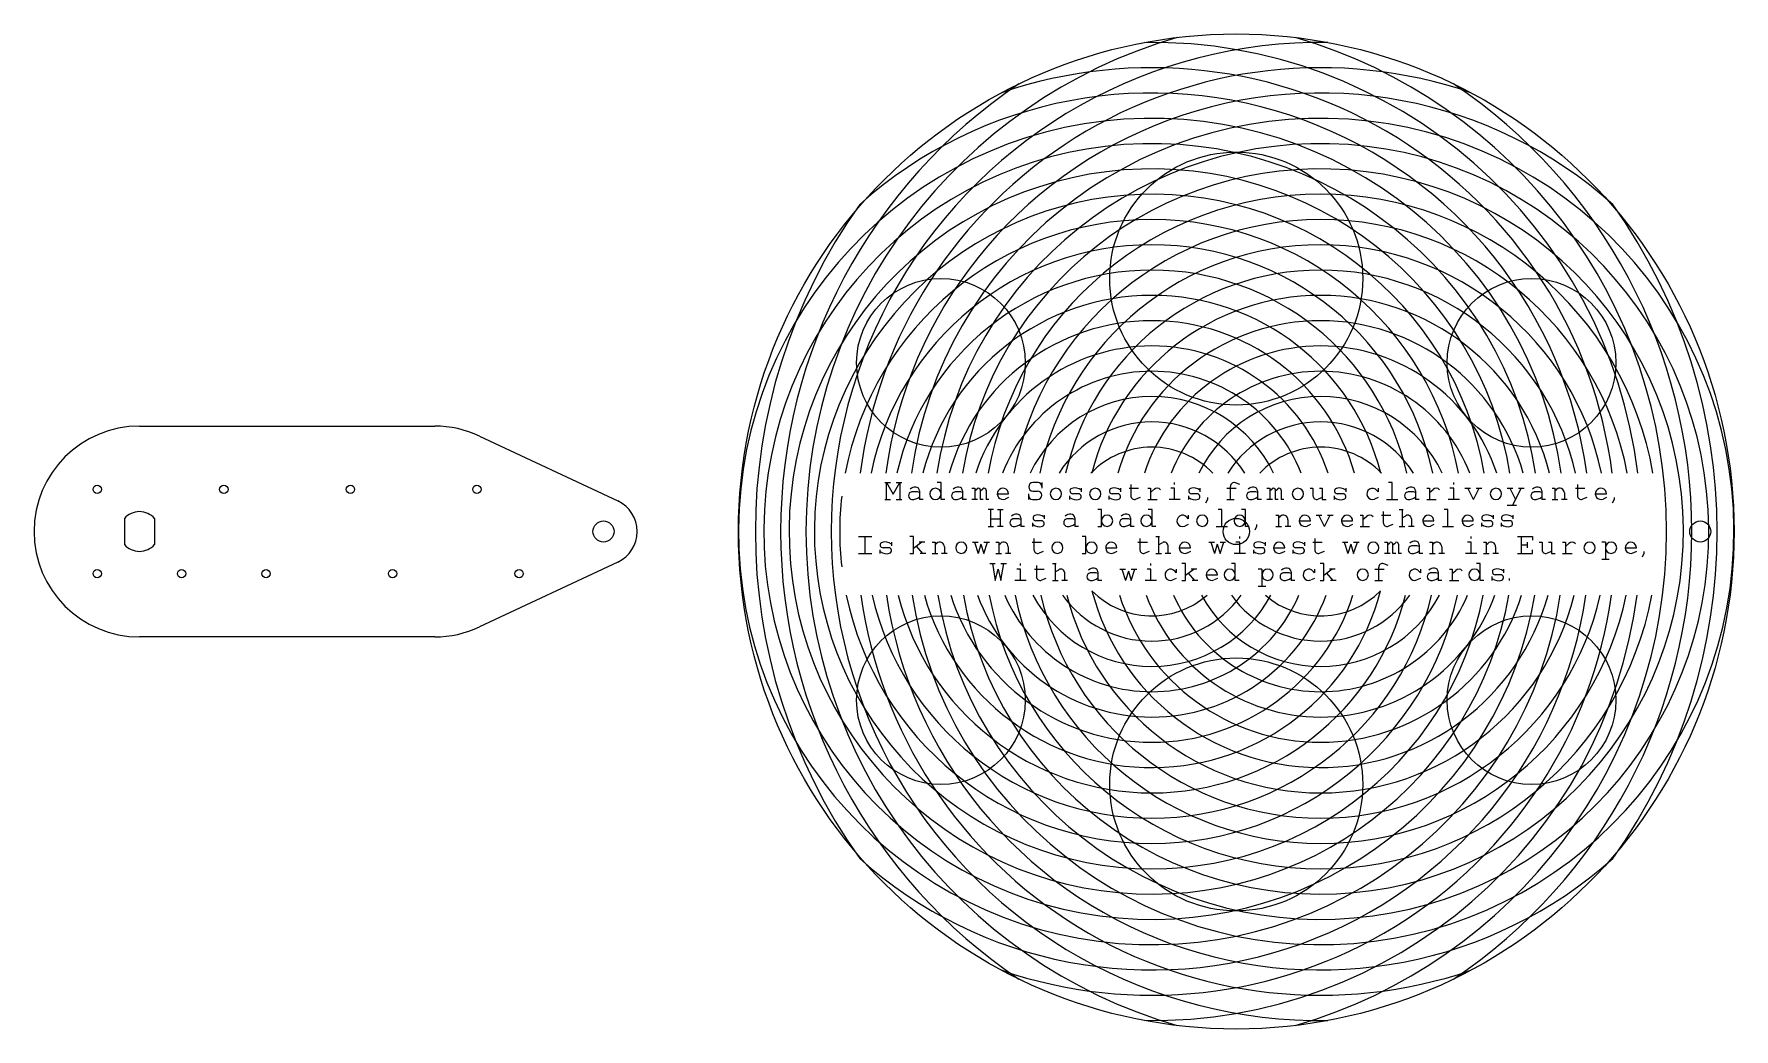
# Model space of a CAD drawing. Header units: millimetres. Extents: x -285 to 118, y -118 to 118.
import ezdxf

# ---------------------------------------------------------------- set-up
doc = ezdxf.new("R2010")
doc.units = ezdxf.units.MM
for name, color, linetype, lineweight, true_color in [('etch', 1, 'CONTINUOUS', 0, 0xff0000), ('etch2', 1, 'CONTINUOUS', 0, 0xff0000), ('pulley_inside', 7, 'CONTINUOUS', 0, 0x000000), ('pulley_out2', 7, 'CONTINUOUS', 0, 0x000000)]:
    doc.layers.add(name, color=color, linetype=linetype, lineweight=lineweight, true_color=true_color)

msp = doc.modelspace()

# ---------------------------------------------------------------- linework, layer by layer
at = {"layer": 'etch'}
for p, q in [((-83.31, 11.6), (-81.98, 11.6)), ((-82.87, 7.6), (-82.87, 11.6)), ((-82.87, 11.6), (-81.31, 8.82)), ((-81.31, 8.82), (-79.75, 11.6)), ((-80.64, 11.6), (-79.31, 11.6)), ((-79.75, 11.6), (-79.75, 7.6)), ((-75.09, 9.64), (-75.09, 7.6)), ((-69.98, 11.6), (-70.87, 11.6)), ((-69.98, 7.6), (-69.98, 11.6)), ((-64.87, 9.64), (-64.87, 7.6)), ((-62.64, 10.27), (-61.98, 10.27)), ((-61.98, 10.27), (-61.98, 7.6)), ((-61.98, 9.63), (-61.38, 10.15)), ((-60.64, 9.63), (-60.05, 10.15)), ((-60.64, 7.6), (-60.64, 9.82)), ((-59.31, 9.82), (-59.31, 7.6)), ((-56.64, 8.93), (-53.98, 8.93)), ((-49.2, 7.6), (-49.2, 8.93)), ((-46.98, 11.6), (-48.2, 11.6)), ((-48.2, 9.6), (-47.09, 9.6)), ((-46.09, 11.6), (-46.09, 10.27)), ((-39.42, 7.6), (-39.42, 8.49)), ((-37.42, 8.93), (-38.75, 8.93)), ((-36.75, 10.27), (-36.75, 9.38)), ((-30.09, 7.6), (-30.09, 8.49)), ((-28.09, 8.93), (-29.42, 8.93)), ((-27.42, 10.27), (-27.42, 9.38)), ((-25.42, 10.27), (-23.2, 10.27)), ((-24.98, 11.16), (-24.98, 8.49)), ((-20.98, 10.27), (-20.31, 10.27)), ((-20.31, 10.27), (-20.31, 7.6)), ((-20.31, 9.25), (-19.5, 9.98)), ((-14.6, 10.27), (-15.49, 10.27)), ((-14.6, 11.16), (-14.6, 11.6)), ((-14.6, 7.6), (-14.6, 10.27)), ((-11.26, 7.6), (-11.26, 8.49)), ((-9.26, 8.93), (-10.6, 8.93)), ((-8.6, 10.27), (-8.6, 9.38)), ((-2.26, 10.27), (-0.04, 10.27)), ((-1.37, 7.6), (-1.37, 10.71)), ((0.85, 11.16), (-0.17, 11.54)), ((5.07, 9.64), (5.07, 7.6)), ((7.29, 10.27), (7.96, 10.27)), ((7.96, 10.27), (7.96, 7.6)), ((7.96, 9.63), (8.55, 10.15)), ((9.29, 9.63), (9.88, 10.15)), ((9.29, 7.6), (9.29, 9.82)), ((10.62, 9.82), (10.62, 7.6)), ((17.51, 10.27), (18.18, 10.27)), ((18.18, 10.27), (18.18, 8.49)), ((19.74, 10.27), (20.4, 10.27)), ((20.4, 10.27), (20.4, 7.6)), ((23.29, 7.6), (23.29, 8.49)), ((25.29, 8.93), (23.96, 8.93)), ((25.96, 10.27), (25.96, 9.38)), ((33.62, 9.38), (33.36, 9.73)), ((33.62, 10.27), (33.62, 9.38)), ((36.96, 11.6), (36.07, 11.6)), ((36.96, 7.6), (36.96, 11.6)), ((42.51, 9.64), (42.51, 7.6)), ((45.18, 10.27), (45.85, 10.27)), ((45.85, 10.27), (45.85, 7.6)), ((45.85, 9.25), (46.66, 9.98)), ((51.56, 10.27), (50.67, 10.27)), ((51.56, 11.16), (51.56, 11.6)), ((51.56, 7.6), (51.56, 10.27)), ((54.23, 10.27), (55.56, 10.27)), ((56.23, 7.6), (54.89, 10.27)), ((56.23, 7.6), (57.56, 10.27)), ((56.89, 10.27), (58.23, 10.27)), ((64.23, 10.27), (65.56, 10.27)), ((64.89, 10.27), (66.23, 7.6)), ((65.56, 6.27), (67.56, 10.27)), ((66.89, 10.27), (68.23, 10.27)), ((72.45, 9.64), (72.45, 7.6)), ((74.89, 10.27), (75.56, 10.27)), ((75.56, 10.27), (75.56, 7.6)), ((75.56, 9.66), (75.94, 9.99)), ((77.78, 9.16), (77.78, 7.6)), ((80.45, 10.27), (82.67, 10.27)), ((80.89, 11.16), (80.89, 8.49)), ((85.12, 8.93), (87.78, 8.93)), ((-83.31, 7.6), (-81.98, 7.6)), ((-80.64, 7.6), (-79.31, 7.6)), ((-74.2, 7.6), (-75.09, 7.6)), ((-69.09, 7.6), (-69.98, 7.6)), ((-63.98, 7.6), (-64.87, 7.6)), ((-61.31, 7.6), (-62.64, 7.6)), ((-59.98, 7.6), (-60.64, 7.6)), ((-58.64, 7.6), (-59.31, 7.6)), ((-57.51, 5.2), (-58.84, 5.2)), ((-58.18, 1.2), (-58.18, 5.2)), ((-56.62, 5.2), (-55.29, 5.2)), ((-55.95, 5.2), (-55.95, 1.2)), ((-53.98, 8.04), (-54.8, 7.7)), ((-48.31, 7.6), (-47.09, 7.6)), ((-31.95, 5.2), (-32.84, 5.2)), ((-31.95, 1.2), (-31.95, 5.2)), ((-22.75, 8.04), (-23.77, 7.66)), ((-20.98, 7.6), (-18.75, 7.6)), ((-19.95, 5.2), (-20.84, 5.2)), ((-19.95, 1.2), (-19.95, 5.2)), ((-13.26, 7.6), (-15.93, 7.6)), ((-6.82, 7.6), (-7.26, 6.71)), ((-6.82, 8.04), (-6.82, 7.6)), ((-3.4, 5.2), (-4.29, 5.2)), ((-3.4, 1.2), (-3.4, 5.2)), ((-2.26, 7.6), (-0.49, 7.6)), ((2.16, 5.2), (1.27, 5.2)), ((2.16, 1.2), (2.16, 5.2)), ((5.96, 7.6), (5.07, 7.6)), ((8.62, 7.6), (7.29, 7.6)), ((9.96, 7.6), (9.29, 7.6)), ((11.29, 7.6), (10.62, 7.6)), ((20.4, 8.04), (19.39, 7.66)), ((20.4, 7.6), (21.29, 7.6)), ((33.62, 8.04), (32.8, 7.7)), ((34.87, 4.76), (34.87, 2.09)), ((35.62, 7.6), (38.29, 7.6)), ((38.65, 5.2), (39.54, 5.2)), ((39.31, 5.2), (39.31, 1.2)), ((43.4, 7.6), (42.51, 7.6)), ((45.18, 7.6), (47.4, 7.6)), ((50.2, 5.2), (49.31, 5.2)), ((50.2, 1.2), (50.2, 5.2)), ((52.89, 7.6), (50.23, 7.6)), ((64.23, 6.27), (66.45, 6.27)), ((73.34, 7.6), (72.45, 7.6)), ((74.89, 7.6), (76.23, 7.6)), ((78.45, 7.6), (77.12, 7.6)), ((83.12, 8.04), (82.1, 7.66)), ((87.78, 8.04), (86.96, 7.7)), ((89.56, 7.6), (89.12, 6.71)), ((89.56, 8.04), (89.56, 7.6)), ((-58.84, 1.2), (-57.51, 1.2)), ((-58.18, 2.98), (-55.95, 2.98)), ((-55.29, 1.2), (-56.62, 1.2)), ((-51.06, 3.24), (-51.06, 1.2)), ((-50.18, 1.2), (-51.06, 1.2)), ((-48.18, 1.2), (-48.18, 2.09)), ((-46.18, 2.53), (-47.51, 2.53)), ((-45.51, 3.87), (-45.51, 2.98)), ((-38.29, 3.24), (-38.29, 1.2)), ((-37.4, 1.2), (-38.29, 1.2)), ((-32.84, 1.2), (-31.95, 1.2)), ((-25.06, 3.24), (-25.06, 1.2)), ((-24.18, 1.2), (-25.06, 1.2)), ((-19.06, 1.2), (-19.95, 1.2)), ((-11.4, 1.64), (-12.22, 1.3)), ((-11.4, 2.98), (-11.66, 3.33)), ((-11.4, 3.87), (-11.4, 2.98)), ((-4.73, 1.2), (-2.06, 1.2)), ((3.05, 1.2), (2.16, 1.2)), ((4.82, 1.2), (4.38, 0.31)), ((4.82, 1.64), (4.82, 1.2)), ((9.38, 3.87), (10.05, 3.87)), ((9.38, 1.2), (10.71, 1.2)), ((10.05, 3.87), (10.05, 1.2)), ((10.05, 3.26), (10.42, 3.59)), ((12.94, 1.2), (11.6, 1.2)), ((12.27, 2.76), (12.27, 1.2)), ((14.94, 2.53), (17.6, 2.53)), ((17.6, 1.64), (16.78, 1.3)), ((18.94, 3.87), (20.27, 3.87)), ((20.94, 1.2), (19.6, 3.87)), ((20.94, 1.2), (22.27, 3.87)), ((21.6, 3.87), (22.94, 3.87)), ((24.94, 2.53), (27.6, 2.53)), ((27.6, 1.64), (26.78, 1.3)), ((29.38, 3.87), (30.05, 3.87)), ((29.38, 1.2), (31.6, 1.2)), ((30.05, 3.87), (30.05, 1.2)), ((30.05, 2.85), (30.86, 3.58)), ((34.43, 3.87), (36.65, 3.87)), ((37.09, 1.64), (36.07, 1.26)), ((38.65, 1.2), (39.98, 1.2)), ((39.31, 3.21), (40.19, 3.74)), ((42.2, 1.2), (40.87, 1.2)), ((41.54, 2.98), (41.54, 1.2)), ((44.2, 2.53), (46.87, 2.53)), ((46.87, 1.64), (46.05, 1.3)), ((48.87, 1.2), (51.54, 1.2)), ((53.54, 2.53), (56.2, 2.53)), ((56.2, 1.64), (55.38, 1.3)), ((58.2, 1.2), (58.2, 2.09)), ((60.2, 2.53), (58.87, 2.53)), ((60.87, 3.87), (60.87, 2.98)), ((62.87, 1.2), (62.87, 2.09)), ((64.87, 2.53), (63.54, 2.53)), ((65.54, 3.87), (65.54, 2.98)), ((-89.51, -1.2), (-86.4, -1.2)), ((-87.95, -5.2), (-87.95, -1.2)), ((-82.4, -3.87), (-83.73, -3.87)), ((-81.73, -2.53), (-81.73, -3.42)), ((-76.51, -1.2), (-77.4, -1.2)), ((-76.51, -5.2), (-76.51, -1.2)), ((-74.51, -2.53), (-76.51, -4)), ((-74.29, -5.2), (-75.81, -3.49)), ((-73.84, -2.53), (-75.18, -2.53)), ((-72.06, -2.53), (-71.4, -2.53)), ((-71.4, -2.53), (-71.4, -5.2)), ((-71.4, -3.14), (-71.02, -2.81)), ((-69.18, -3.64), (-69.18, -5.2)), ((-62.51, -2.53), (-61.18, -2.53)), ((-62.06, -2.53), (-61.18, -5.2)), ((-60.51, -2.98), (-61.18, -5.2)), ((-60.51, -2.98), (-59.84, -5.2)), ((-59.84, -2.53), (-58.51, -2.53)), ((-59.84, -5.2), (-58.95, -2.53)), ((-56.95, -2.53), (-56.29, -2.53)), ((-56.29, -2.53), (-56.29, -5.2)), ((-56.29, -3.14), (-55.91, -2.81)), ((-54.06, -3.64), (-54.06, -5.2)), ((-48.4, -2.53), (-46.18, -2.53)), ((-47.95, -1.64), (-47.95, -4.31)), ((-35.62, -1.2), (-36.51, -1.2)), ((-35.62, -5.2), (-35.62, -1.2)), ((-30.95, -3.87), (-28.29, -3.87)), ((-23.29, -2.53), (-21.06, -2.53)), ((-22.84, -1.64), (-22.84, -4.31)), ((-19.06, -1.2), (-18.18, -1.2)), ((-18.4, -1.2), (-18.4, -5.2)), ((-18.4, -3.19), (-17.52, -2.66)), ((-16.18, -3.42), (-16.18, -5.2)), ((-13.51, -3.87), (-10.84, -3.87)), ((-6.51, -2.53), (-5.18, -2.53)), ((-6.06, -2.53), (-5.18, -5.2)), ((-4.51, -2.98), (-5.18, -5.2)), ((-4.51, -2.98), (-3.84, -5.2)), ((-3.84, -2.53), (-2.51, -2.53)), ((-3.84, -5.2), (-2.95, -2.53)), ((0.82, -2.53), (-0.06, -2.53)), ((0.82, -1.64), (0.82, -1.2)), ((0.82, -5.2), (0.82, -2.53)), ((6.16, -3.87), (4.82, -3.87)), ((6.82, -2.53), (6.82, -3.42)), ((8.82, -3.87), (11.49, -3.87)), ((15.49, -3.87), (14.16, -3.87)), ((16.16, -2.53), (16.16, -3.42)), ((18.16, -2.53), (20.38, -2.53)), ((18.6, -1.64), (18.6, -4.31)), ((25.16, -2.53), (26.49, -2.53)), ((25.6, -2.53), (26.49, -5.2)), ((27.16, -2.98), (26.49, -5.2)), ((27.16, -2.98), (27.82, -5.2)), ((27.82, -2.53), (29.16, -2.53)), ((27.82, -5.2), (28.71, -2.53)), ((35.16, -2.53), (35.82, -2.53)), ((35.82, -2.53), (35.82, -5.2)), ((35.82, -3.17), (36.42, -2.65)), ((37.16, -3.17), (37.75, -2.65)), ((37.16, -5.2), (37.16, -2.98)), ((38.49, -2.98), (38.49, -5.2)), ((43.38, -3.16), (43.38, -5.2)), ((45.82, -2.53), (46.49, -2.53)), ((46.49, -2.53), (46.49, -5.2)), ((46.49, -3.14), (46.87, -2.81)), ((48.71, -3.64), (48.71, -5.2)), ((55.71, -2.53), (54.82, -2.53)), ((55.71, -1.64), (55.71, -1.2)), ((55.71, -5.2), (55.71, -2.53)), ((58.6, -2.53), (59.27, -2.53)), ((59.27, -2.53), (59.27, -5.2)), ((59.27, -3.14), (59.65, -2.81)), ((61.49, -3.64), (61.49, -5.2)), ((66.71, -1.2), (70.27, -1.2)), ((67.6, -5.2), (67.6, -1.2)), ((67.6, -3.2), (68.94, -3.2)), ((68.94, -2.53), (68.94, -3.87)), ((70.27, -1.2), (70.27, -2.09)), ((71.82, -2.53), (72.49, -2.53)), ((72.49, -2.53), (72.49, -4.31)), ((74.05, -2.53), (74.71, -2.53)), ((74.71, -2.53), (74.71, -5.2)), ((77.38, -2.53), (78.05, -2.53)), ((78.05, -2.53), (78.05, -5.2)), ((78.05, -3.55), (78.86, -2.82)), ((87.54, -2.53), (86.65, -2.53)), ((87.54, -2.53), (87.54, -6.53)), ((92.2, -3.87), (94.87, -3.87)), ((-89.51, -5.2), (-86.4, -5.2)), ((-84.4, -5.2), (-84.4, -4.31)), ((-77.4, -5.2), (-76.51, -5.2)), ((-73.62, -5.2), (-74.95, -5.2)), ((-72.06, -5.2), (-70.73, -5.2)), ((-68.51, -5.2), (-69.84, -5.2)), ((-58.45, -7.6), (-57.12, -7.6)), ((-57.79, -7.6), (-57.12, -11.6)), ((-56.95, -5.2), (-55.62, -5.2)), ((-55.79, -7.6), (-54.45, -7.6)), ((-55.79, -11.6), (-55.12, -7.6)), ((-53.4, -5.2), (-54.73, -5.2)), ((-51.12, -8.04), (-51.12, -7.6)), ((-47.34, -8.04), (-47.34, -10.71)), ((-45.73, -4.76), (-46.75, -5.14)), ((-43.56, -7.6), (-42.68, -7.6)), ((-42.9, -7.6), (-42.9, -11.6)), ((-36.51, -5.2), (-35.62, -5.2)), ((-28.29, -4.76), (-29.11, -5.1)), ((-20.62, -4.76), (-21.64, -5.14)), ((-20.23, -8.04), (-20.23, -7.6)), ((-19.06, -5.2), (-17.73, -5.2)), ((-15.51, -5.2), (-16.84, -5.2)), ((-12.01, -7.6), (-12.9, -7.6)), ((-12.01, -11.6), (-12.01, -7.6)), ((-10.84, -4.76), (-11.66, -5.1)), ((-0.23, -7.6), (-1.12, -7.6)), ((2.16, -5.2), (-0.51, -5.2)), ((-0.23, -11.6), (-0.23, -7.6)), ((4.16, -5.2), (4.16, -4.31)), ((11.49, -4.76), (10.67, -5.1)), ((13.49, -5.2), (13.49, -4.31)), ((20.82, -4.76), (19.81, -5.14)), ((20.77, -7.6), (19.88, -7.6)), ((20.77, -11.6), (20.77, -7.6)), ((35.99, -8.04), (34.97, -7.66)), ((36.49, -5.2), (35.16, -5.2)), ((37.82, -5.2), (37.16, -5.2)), ((39.16, -5.2), (38.49, -5.2)), ((44.27, -5.2), (43.38, -5.2)), ((45.82, -5.2), (47.16, -5.2)), ((49.38, -5.2), (48.05, -5.2)), ((57.05, -5.2), (54.38, -5.2)), ((57.81, -7.6), (56.93, -7.6)), ((57.81, -11.6), (57.81, -7.6)), ((58.6, -5.2), (59.94, -5.2)), ((62.16, -5.2), (60.82, -5.2)), ((66.71, -5.2), (70.27, -5.2)), ((70.27, -5.2), (70.27, -4.31)), ((74.71, -4.76), (73.7, -5.14)), ((74.71, -5.2), (75.6, -5.2)), ((77.38, -5.2), (79.6, -5.2)), ((86.65, -6.53), (88.43, -6.53)), ((94.87, -4.76), (94.05, -5.1)), ((96.65, -5.2), (96.2, -6.09)), ((96.65, -4.76), (96.65, -5.2)), ((-57.12, -11.6), (-56.45, -8.93)), ((-56.45, -8.93), (-55.79, -11.6)), ((-49.79, -11.6), (-52.45, -11.6)), ((-51.12, -8.93), (-52.01, -8.93)), ((-51.12, -11.6), (-51.12, -8.93)), ((-47.79, -8.93), (-45.56, -8.93)), ((-45.12, -11.16), (-46.14, -11.54)), ((-43.56, -11.6), (-42.23, -11.6)), ((-42.9, -9.59), (-42.02, -9.06)), ((-40.01, -11.6), (-41.34, -11.6)), ((-40.68, -9.82), (-40.68, -11.6)), ((-32.79, -9.56), (-32.79, -11.6)), ((-31.9, -11.6), (-32.79, -11.6)), ((-27.56, -8.93), (-26.23, -8.93)), ((-27.12, -8.93), (-26.23, -11.6)), ((-25.56, -9.38), (-26.23, -11.6)), ((-25.56, -9.38), (-24.9, -11.6)), ((-24.9, -8.93), (-23.56, -8.93)), ((-24.9, -11.6), (-24.01, -8.93)), ((-18.9, -11.6), (-21.56, -11.6)), ((-20.23, -8.93), (-21.12, -8.93)), ((-20.23, -11.6), (-20.23, -8.93)), ((-14.23, -11.16), (-15.05, -11.5)), ((-14.23, -9.82), (-14.5, -9.47)), ((-14.23, -8.93), (-14.23, -9.82)), ((-12.9, -11.6), (-12.01, -11.6)), ((-10.01, -8.93), (-12.01, -10.4)), ((-9.79, -11.6), (-11.31, -9.89)), ((-9.34, -8.93), (-10.68, -8.93)), ((-9.12, -11.6), (-10.45, -11.6)), ((-7.12, -10.27), (-4.45, -10.27)), ((-4.45, -11.16), (-5.27, -11.5)), ((0.66, -11.6), (-0.23, -11.6)), ((6.1, -8.93), (5.21, -8.93)), ((6.1, -8.93), (6.1, -12.93)), ((12.99, -9.56), (12.99, -11.6)), ((13.88, -11.6), (12.99, -11.6)), ((18.55, -11.16), (17.73, -11.5)), ((18.55, -9.82), (18.28, -9.47)), ((18.55, -8.93), (18.55, -9.82)), ((19.88, -11.6), (20.77, -11.6)), ((22.77, -8.93), (20.77, -10.4)), ((22.99, -11.6), (21.47, -9.89)), ((23.44, -8.93), (22.1, -8.93)), ((23.66, -11.6), (22.32, -11.6)), ((32.88, -8.93), (35.1, -8.93)), ((32.88, -11.6), (34.66, -11.6)), ((33.77, -11.6), (33.77, -8.49)), ((43.66, -11.16), (42.84, -11.5)), ((43.66, -9.82), (43.39, -9.47)), ((43.66, -8.93), (43.66, -9.82)), ((47.88, -9.56), (47.88, -11.6)), ((48.77, -11.6), (47.88, -11.6)), ((50.55, -8.93), (51.21, -8.93)), ((50.55, -11.6), (52.77, -11.6)), ((51.21, -8.93), (51.21, -11.6)), ((51.21, -9.95), (52.03, -9.22)), ((58.7, -11.6), (57.81, -11.6)), ((60.7, -11.6), (60.7, -10.71)), ((62.7, -10.27), (61.37, -10.27)), ((63.37, -8.93), (63.37, -9.82)), ((64.7, -11.16), (64.7, -11.6)), ((5.21, -12.93), (6.99, -12.93))]:
    msp.add_line(p, q, dxfattribs=at)
for centre, radius, start, end in [((-76.81, 8.49), 0.889, 99.5003, 263.421), ((-75.98, 8.48), 2.05, 90, 130.601), ((-76.25, 5.13), 4.3, 74.3666, 99.5002), ((-76.66, 9.79), 2.2, 263.421, 315.422), ((-75.98, 9.64), 0.889, 0, 90), ((-71.31, 8.93), 1.33, 0, 180), ((-71.31, 8.93), 1.33, 180, 0), ((-66.59, 8.49), 0.889, 99.5003, 263.421), ((-65.75, 8.48), 2.05, 90, 130.601), ((-66.02, 5.13), 4.3, 74.3666, 99.5002), ((-66.44, 9.79), 2.2, 263.421, 315.422), ((-65.75, 9.64), 0.889, 0, 90), ((-61.09, 9.82), 0.444, 0, 131.687), ((-59.75, 9.82), 0.444, 0, 131.687), ((-55.31, 8.93), 1.33, 0, 292.62), ((-48.2, 10.6), 1, 90, 270), ((-48.31, 8.49), 0.889, 180, 270), ((-47.09, 8.6), 1, 270, 90), ((-46.98, 10.71), 0.889, 0, 90), ((-42.75, 8.93), 1.33, 0, 180), ((-42.75, 8.93), 1.33, 180, 0), ((-38.75, 9.6), 0.667, 110.666, 270), ((-38.25, 7.9), 2.43, 51.9902, 107.455), ((-37.42, 8.27), 0.667, 290.666, 90), ((-33.42, 8.93), 1.33, 0, 180), ((-33.42, 8.93), 1.33, 180, 0), ((-29.42, 9.6), 0.667, 110.666, 270), ((-28.92, 7.9), 2.43, 51.9902, 107.455), ((-28.09, 8.27), 0.667, 290.666, 90), ((-24.09, 8.49), 0.889, 180, 290.797), ((-18.75, 9.16), 1.11, 42.1232, 131.938), ((-10.6, 9.6), 0.667, 110.666, 270), ((-10.1, 7.9), 2.43, 51.9902, 107.455), ((-9.26, 8.27), 0.667, 290.666, 90), ((-0.49, 10.71), 0.889, 69.2031, 180), ((3.35, 8.49), 0.889, 99.5003, 263.421), ((4.18, 8.48), 2.05, 90, 130.601), ((3.91, 5.13), 4.3, 74.3666, 99.5002), ((3.5, 9.79), 2.2, 263.421, 315.422), ((4.18, 9.64), 0.889, 0, 90), ((8.85, 9.82), 0.444, 0, 131.687), ((10.18, 9.82), 0.444, 0, 131.687), ((14.62, 8.93), 1.33, 0, 180), ((14.62, 8.93), 1.33, 180, 0), ((19.07, 8.49), 0.889, 180, 290.797), ((23.96, 9.6), 0.667, 110.666, 270), ((24.46, 7.9), 2.43, 51.9902, 107.455), ((25.29, 8.27), 0.667, 290.666, 90), ((32.29, 8.93), 1.33, 36.87, 292.62), ((40.79, 8.49), 0.889, 99.5003, 263.421), ((41.62, 8.48), 2.05, 90, 130.601), ((41.36, 5.13), 4.3, 74.3666, 99.5002), ((40.94, 9.79), 2.2, 263.421, 315.422), ((41.62, 9.64), 0.889, 0, 90), ((47.4, 9.16), 1.11, 42.1232, 131.938), ((61.56, 8.93), 1.33, 0, 180), ((61.56, 8.93), 1.33, 180, 0), ((70.73, 8.49), 0.889, 99.5003, 263.421), ((71.56, 8.48), 2.05, 90, 130.601), ((71.29, 5.13), 4.3, 74.3666, 99.5002), ((70.88, 9.79), 2.2, 263.421, 315.422), ((71.56, 9.64), 0.889, 0, 90), ((76.67, 9.16), 1.11, 0, 131.366), ((81.78, 8.49), 0.889, 180, 290.797), ((86.45, 8.93), 1.33, 0, 292.62), ((-51.95, 2.08), 2.05, 90, 130.601), ((-51.95, 3.24), 0.889, 0, 90), ((-39.18, 2.08), 2.05, 90, 130.601), ((-37.92, 9.96), 2.43, 231.99, 287.455), ((-39.18, 3.24), 0.889, 0, 90), ((-28.59, 9.96), 2.43, 231.99, 287.455), ((-25.95, 2.08), 2.05, 90, 130.601), ((-25.95, 3.24), 0.889, 0, 90), ((-9.77, 9.96), 2.43, 231.99, 287.455), ((24.79, 9.96), 2.43, 231.99, 287.455), ((-52.78, 2.09), 0.889, 99.5003, 263.421), ((-52.22, -1.27), 4.3, 74.3666, 99.5002), ((-52.63, 3.39), 2.2, 263.421, 315.422), ((-47.51, 3.2), 0.667, 110.666, 270), ((-46.68, 3.56), 2.43, 231.99, 287.455), ((-47.01, 1.5), 2.43, 51.9902, 107.455), ((-46.18, 1.87), 0.667, 290.666, 90), ((-40.01, 2.09), 0.889, 99.5003, 263.421), ((-39.44, -1.27), 4.3, 74.3666, 99.5002), ((-39.86, 3.39), 2.2, 263.421, 315.422), ((-30.62, 2.53), 1.33, 0, 180), ((-30.62, 2.53), 1.33, 180, 0), ((-26.78, 2.09), 0.889, 99.5003, 263.421), ((-26.22, -1.27), 4.3, 74.3666, 99.5002), ((-26.63, 3.39), 2.2, 263.421, 315.422), ((-21.29, 2.53), 1.33, 0, 180), ((-21.29, 2.53), 1.33, 180, 0), ((-12.73, 2.53), 1.33, 36.87, 292.62), ((-8.06, 2.53), 1.33, 0, 180), ((-8.06, 2.53), 1.33, 180, 0), ((0.82, 2.53), 1.33, 0, 180), ((0.82, 2.53), 1.33, 180, 0), ((11.16, 2.76), 1.11, 0, 131.366), ((16.27, 2.53), 1.33, 0, 292.62), ((26.27, 2.53), 1.33, 0, 292.62), ((31.6, 2.76), 1.11, 42.1232, 131.938), ((35.76, 2.09), 0.889, 180, 290.797), ((40.65, 2.98), 0.889, 0, 121.055), ((45.54, 2.53), 1.33, 0, 292.62), ((54.87, 2.53), 1.33, 0, 292.62), ((58.87, 3.2), 0.667, 110.666, 270), ((59.7, 3.56), 2.43, 231.99, 287.455), ((59.37, 1.5), 2.43, 51.9902, 107.455), ((60.2, 1.87), 0.667, 290.666, 90), ((63.54, 3.2), 0.667, 110.666, 270), ((64.37, 3.56), 2.43, 231.99, 287.455), ((64.04, 1.5), 2.43, 51.9902, 107.455), ((64.87, 1.87), 0.667, 290.666, 90), ((-83.73, -3.2), 0.667, 110.666, 270), ((-83.23, -4.9), 2.43, 51.9902, 107.455), ((-82.4, -4.53), 0.667, 290.666, 90), ((-70.29, -3.64), 1.11, 0, 131.366), ((-65.18, -3.87), 1.33, 0, 180), ((-65.18, -3.87), 1.33, 180, 0), ((-55.18, -3.64), 1.11, 0, 131.366), ((-42.4, -3.87), 1.33, 0, 180), ((-42.4, -3.87), 1.33, 180, 0), ((-34.29, -3.87), 1.33, 0, 180), ((-34.29, -3.87), 1.33, 180, 0), ((-29.62, -3.87), 1.33, 0, 292.62), ((-17.06, -3.42), 0.889, 0, 121.055), ((-12.18, -3.87), 1.33, 0, 292.62), ((4.82, -3.2), 0.667, 110.666, 270), ((5.33, -4.9), 2.43, 51.9902, 107.455), ((6.16, -4.53), 0.667, 290.666, 90), ((10.16, -3.87), 1.33, 0, 292.62), ((14.16, -3.2), 0.667, 110.666, 270), ((14.66, -4.9), 2.43, 51.9902, 107.455), ((15.49, -4.53), 0.667, 290.666, 90), ((32.49, -3.87), 1.33, 0, 180), ((32.49, -3.87), 1.33, 180, 0), ((36.71, -2.98), 0.444, 0, 131.687), ((38.05, -2.98), 0.444, 0, 131.687), ((41.66, -4.31), 0.889, 99.5003, 263.421), ((42.49, -4.32), 2.05, 90, 130.601), ((42.22, -7.67), 4.3, 74.3666, 99.5002), ((42.49, -3.16), 0.889, 0, 90), ((47.6, -3.64), 1.11, 0, 131.366), ((60.38, -3.64), 1.11, 0, 131.366), ((79.6, -3.64), 1.11, 42.1232, 131.938), ((83.76, -3.87), 1.33, 0, 180), ((83.76, -3.87), 1.33, 180, 0), ((88.87, -3.87), 1.33, 0, 180), ((88.87, -3.87), 1.33, 180, 0), ((93.54, -3.87), 1.33, 0, 292.62), ((-82.9, -2.84), 2.43, 231.99, 287.455), ((-47.06, -4.31), 0.889, 180, 290.797), ((-21.95, -4.31), 0.889, 180, 290.797), ((5.66, -2.84), 2.43, 231.99, 287.455), ((14.99, -2.84), 2.43, 231.99, 287.455), ((19.49, -4.31), 0.889, 180, 290.797), ((34.66, -8.49), 0.889, 69.2031, 180), ((41.81, -3.01), 2.2, 263.421, 315.422), ((73.38, -4.31), 0.889, 180, 290.797), ((-46.45, -10.71), 0.889, 180, 290.797), ((-41.56, -9.82), 0.889, 0, 121.055), ((-34.51, -10.71), 0.889, 99.5003, 263.421), ((-33.68, -10.72), 2.05, 90, 130.601), ((-33.94, -14.07), 4.3, 74.3666, 99.5002), ((-34.36, -9.41), 2.2, 263.421, 315.422), ((-33.68, -9.56), 0.889, 0, 90), ((-15.56, -10.27), 1.33, 36.87, 292.62), ((-5.79, -10.27), 1.33, 0, 292.62), ((-1.56, -10.27), 1.33, 0, 180), ((-1.56, -10.27), 1.33, 180, 0), ((7.44, -10.27), 1.33, 0, 180), ((7.44, -10.27), 1.33, 180, 0), ((11.27, -10.71), 0.889, 99.5003, 263.421), ((12.1, -10.72), 2.05, 90, 130.601), ((11.83, -14.07), 4.3, 74.3666, 99.5002), ((11.42, -9.41), 2.2, 263.421, 315.422), ((12.1, -9.56), 0.889, 0, 90), ((17.21, -10.27), 1.33, 36.87, 292.62), ((29.99, -10.27), 1.33, 0, 180), ((29.99, -10.27), 1.33, 180, 0), ((42.32, -10.27), 1.33, 36.87, 292.62), ((46.16, -10.71), 0.889, 99.5003, 263.421), ((46.99, -10.72), 2.05, 90, 130.601), ((46.72, -14.07), 4.3, 74.3666, 99.5002), ((46.31, -9.41), 2.2, 263.421, 315.422), ((46.99, -9.56), 0.889, 0, 90), ((52.77, -10.04), 1.11, 42.1232, 131.938), ((56.48, -10.27), 1.33, 0, 180), ((56.48, -10.27), 1.33, 180, 0), ((61.37, -9.6), 0.667, 110.666, 270), ((62.2, -9.24), 2.43, 231.99, 287.455), ((61.87, -11.3), 2.43, 51.9902, 107.455), ((62.7, -10.93), 0.667, 290.666, 90)]:
    msp.add_arc(centre, radius, start, end, dxfattribs=at)
at = {"layer": 'etch2'}
for centre, radius, start, end in [((20, 0), 122, 106.1819, 253.8181), ((-20, 0), 122, 286.1819, 73.8181), ((20, 0), 116, 89.1603, 270.8397), ((-20, 0), 116, 6.8507, 90.8397), ((20, 0), 110, 71.117, 172.7737), ((-20, 0), 110, 7.2263, 108.883), ((20, 0), 128, 123.9586, 236.0414), ((-20, 0), 128, 303.9586, 56.0414), ((-20, 0), 104, 7.6456, 131.7487), ((20, 0), 104, 48.2513, 172.3544), ((-20, 0), 98, 8.1168, 351.1259), ((20, 0), 98, 188.8741, 171.8832), ((-20, 0), 92, 8.6501, 350.542), ((20, 0), 92, 189.458, 171.3499), ((-20, 0), 86, 9.2587, 349.8754), ((20, 0), 86, 190.1246, 170.7413), ((20, 0), 134, 144.6169, 215.3831), ((-20, 0), 80, 9.9599, 349.1071), ((20, 0), 80, 9.9599, 170.0401), ((-20, 0), 134, 324.6169, 35.3831), ((-20, 0), 74, 10.7768, 169.2232), ((20, 0), 74, 10.7768, 169.2232), ((-20, 0), 68, 11.7406, 168.2594), ((20, 0), 68, 11.7406, 168.2594), ((-20, 0), 62, 12.8955, 167.1045), ((20, 0), 62, 12.8955, 167.1045), ((-20, 0), 56, 14.305, 165.695), ((20, 0), 56, 14.305, 165.695), ((-20, 0), 50, 16.0654, 163.9346), ((20, 0), 50, 16.0654, 163.9346), ((-20, 0), 44, 18.3289, 161.6711), ((20, 0), 44, 18.3289, 161.6711), ((-20, 0), 38, 21.3537, 158.6463), ((20, 0), 38, 21.3537, 158.6463), ((-20, 0), 32, 25.6198, 154.3802), ((20, 0), 32, 25.6198, 154.3802), ((-20, 0), 26, 32.153, 147.847), ((20, 0), 26, 32.153, 147.847), ((-20, 0), 20, 43.7756, 136.2244), ((20, 0), 20, 43.7756, 136.2244), ((-20, 0), 74, 173.5116, 186.4884), ((-20, 0), 74, 191.7883, 348.2117), ((-20, 0), 104, 228.2513, 351.6416), ((20, 0), 110, 187.8995, 288.883), ((-20, 0), 68, 192.8455, 347.1545), ((20, 0), 104, 188.3584, 311.7487), ((-20, 0), 62, 194.1131, 345.8869), ((-20, 0), 56, 195.662, 345.4337), ((-20, 0), 50, 197.5993, 342.4007), ((-20, 0), 44, 200.0957, 339.9043), ((20, 0), 80, 190.8929, 349.1071), ((-20, 0), 110, 251.117, 352.1005), ((-20, 0), 38, 203.4432, 336.5568), ((20, 0), 74, 191.7883, 348.2117), ((-20, 0), 32, 208.1924, 331.8076), ((20, 0), 68, 192.8455, 347.1545), ((-20, 0), 26, 215.5531, 324.4469), ((20, 0), 62, 194.1131, 345.8869), ((-20, 0), 20, 224.7651, 310.8963), ((20, 0), 56, 194.5663, 344.338), ((20, 0), 50, 197.5993, 342.4007), ((-20, 0), 116, 269.1603, 352.5115), ((20, 0), 44, 200.0957, 339.9043), ((20, 0), 38, 203.4432, 336.5568), ((20, 0), 32, 208.1924, 331.8076), ((20, 0), 26, 215.5531, 324.4469), ((20, 0), 20, 229.1037, 315.2349)]:
    msp.add_arc(centre, radius, start, end, dxfattribs=at)
at = {"layer": 'pulley_inside'}
for p, q in [((-260, 25), (-190, 25)), ((-179.38, 22.63), (-146.6, 7.24)), ((-263.57, 3.08), (-263.57, -3.08)), ((-256.43, 3.08), (-256.43, -3.08)), ((-146.6, -7.24), (-179.38, -22.63)), ((-190, -25), (-260, -25))]:
    msp.add_line(p, q, dxfattribs=at)
for centre, radius in [((-270, 10), 1), ((-240, 10), 1), ((-210, 10), 1), ((-180, 10), 1), ((-150, 0), 2.5), ((-270, -10), 1), ((-250, -10), 1), ((-230, -10), 1), ((-200, -10), 1), ((-170, -10), 1)]:
    msp.add_circle(centre, radius, dxfattribs=at)
for centre, radius, start, end in [((-260, 0), 25, 90, 270), ((-190, 0), 25, 64.8493, 90), ((-260, 0), 4.71, 40.7598, 139.2402), ((-150, 0), 8, 295.1507, 64.8493), ((-260, 0), 4.71, 220.7598, 319.2402), ((-190, 0), 25, 270, 295.1507)]:
    msp.add_arc(centre, radius, start, end, dxfattribs=at)
at = {"layer": 'pulley_out2'}
for centre, radius in [((0, 0), 118), ((0, 60), 30), ((-70, 40), 20), ((70, 40), 20), ((0, 0), 3.12), ((110, 0), 2.5), ((-70, -40), 20), ((70, -40), 20), ((0, -60), 30)]:
    msp.add_circle(centre, radius, dxfattribs=at)

doc.saveas('drawing.dxf')
